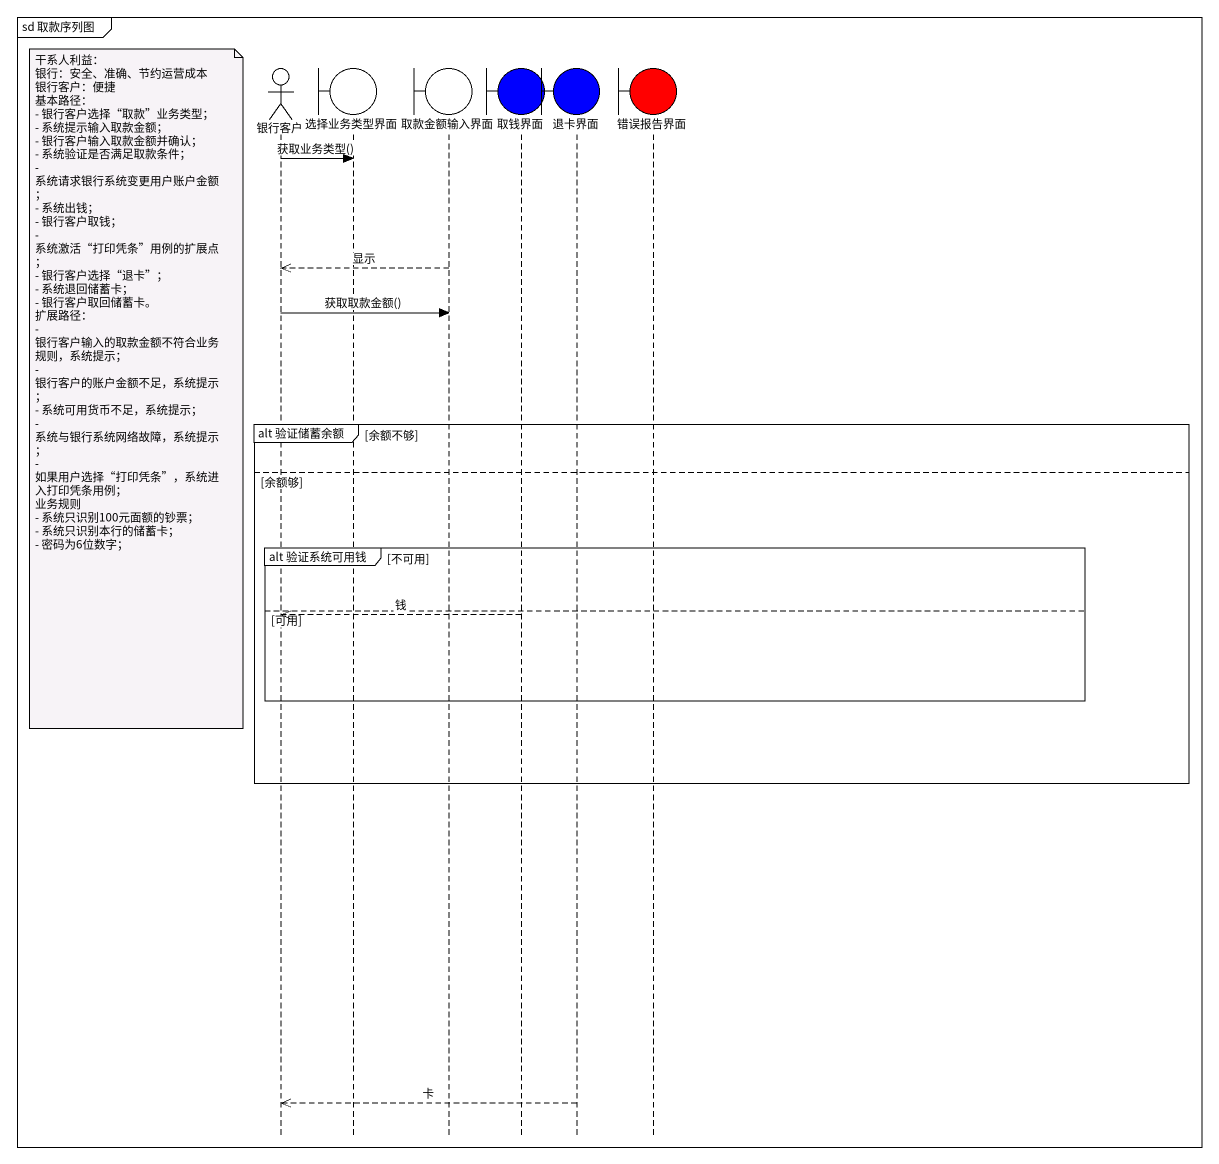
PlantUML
@startuml
mainframe sd 取款序列图
hide footbox
actor 银行客户
boundary 选择业务类型界面
boundary 取款金额输入界面
boundary 取钱界面 #0000FF
boundary 退卡界面 #0000FF
boundary 错误报告界面 #FF0000

银行客户 -> 选择业务类型界面 : 获取业务类型()
取款金额输入界面 -->> 银行客户 : 显示
银行客户 -> 取款金额输入界面 : 获取取款金额()
note left of 银行客户
  干系人利益：
  银行：安全、准确、节约运营成本
  银行客户：便捷
  基本路径：
  - 银行客户选择“取款”业务类型；
  - 系统提示输入取款金额；
  - 银行客户输入取款金额并确认；
  - 系统验证是否满足取款条件；
  - 系统请求银行系统变更用户账户金额；
  - 系统出钱；
  - 银行客户取钱；
  - 系统激活“打印凭条”用例的扩展点；
  - 银行客户选择“退卡”；
  - 系统退回储蓄卡；
  - 银行客户取回储蓄卡。
  扩展路径：
  - 银行客户输入的取款金额不符合业务规则，系统提示；
  - 银行客户的账户金额不足，系统提示；
  - 系统可用货币不足，系统提示；
  - 系统与银行系统网络故障，系统提示；
  - 如果用户选择“打印凭条”，系统进入打印凭条用例；
  业务规则
  - 系统只识别100元面额的钞票；
  - 系统只识别本行的储蓄卡；
  - 密码为6位数字；
end note
group alt 验证储蓄余额 [余额不够]
else 余额够
  group alt 验证系统可用钱 [不可用]
  else 可用
    取钱界面 -->> 银行客户 : 钱
  end
end
退卡界面 -->> 银行客户 : 卡
@enduml
